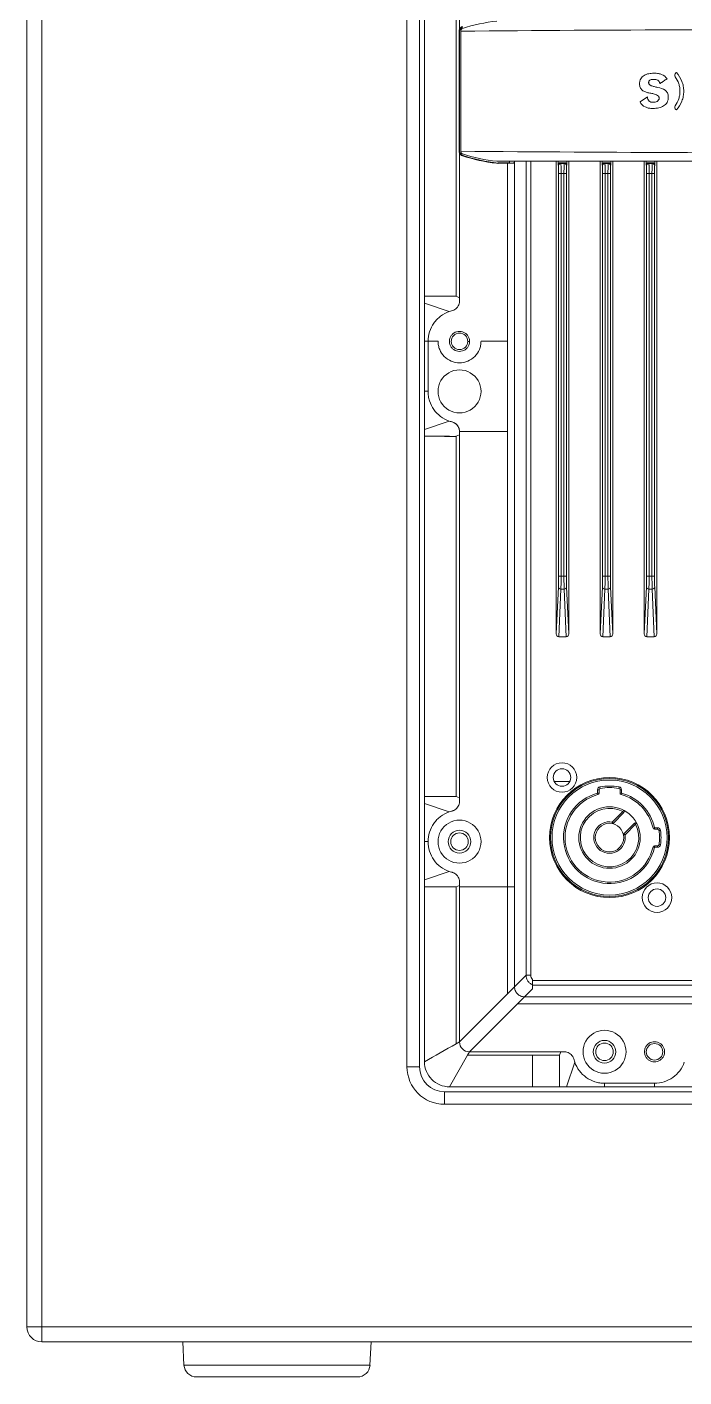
# Model space of a CAD drawing. Header units: millimetres. Extents: x 1177 to 4296, y 93 to 2298.
# Drawn here: x 2454.2 to 2585.6, y 1225.4 to 1495.3 of the extents above; entities that cross this region are included whole.
import ezdxf

# ---------------------------------------------------------------- set-up
doc = ezdxf.new("R2010")
doc.units = ezdxf.units.MM
doc.header["$LTSCALE"] = 0.1
doc.layers.get('0').update_dxf_attribs({"lineweight": 13})

msp = doc.modelspace()

# ---------------------------------------------------------------- linework, layer by layer
for p, q in [((2457.2, 1732.44), (2457.2, 1232.44)), ((2454.2, 1729.44), (2454.2, 1235.44)), ((2530.2, 1287.44), (2530.2, 1677.44)), ((2532.7, 1287.44), (2532.7, 1677.44)), ((2533.7, 1676.44), (2533.7, 1288.44)), ((2540, 1441.44), (2540, 1523.44)), ((2540.7, 1494.84), (2540.7, 1523.71)), ((2540.6, 1470.48), (2540.6, 1494.4)), ((2540.6, 1494.4), (2540.7, 1494.32)), ((2540.7, 1494.32), (2540.7, 1470.55)), ((2540.95, 1470.41), (2540.95, 1494.47)), ((2578.28, 1481.31), (2576.8, 1480.33)), ((2583.98, 1478.78), (2584.11, 1478.69)), ((2540.6, 1470.48), (2540.7, 1470.55)), ((2540.7, 1441.17), (2540.7, 1470.04)), ((2541.28, 1469.53), (2541.39, 1469.6)), ((2548.17, 1468.44), (2715.24, 1468.44)), ((2548.4, 1468.09), (2548.4, 1468.02)), ((2548.4, 1468.09), (2550.72, 1468.09)), ((2550.31, 1468.04), (2550.31, 1323.44)), ((2550.72, 1468.09), (2550.72, 1468.44)), ((2551.7, 1441.44), (2551.7, 1468.1)), ((2551.72, 1468.12), (2551.72, 1468.44)), ((2554, 1468.44), (2554, 1305.73)), ((2554.96, 1305.74), (2554.96, 1468.44)), ((2540, 1441.44), (2533.7, 1441.44)), ((2540.7, 1441.17), (2540, 1441.44)), ((2551.7, 1441.44), (2551.7, 1323.44)), ((2538.63, 1438.39), (2533.7, 1440.06)), ((2534.4, 1432.46), (2533.7, 1432.46)), ((2534.4, 1432.45), (2534.4, 1432.46)), ((2536.4, 1432.46), (2534.4, 1432.46)), ((2534.4, 1422.46), (2534.4, 1432.45)), ((2542.73, 1432.44), (2542.35, 1432.44)), ((2550.31, 1432.46), (2545, 1432.46)), ((2534.4, 1422.46), (2533.7, 1422.46)), ((2538.63, 1416.5), (2533.7, 1414.83)), ((2533.7, 1413.46), (2533.7, 1414.83)), ((2540.7, 1414.45), (2550.31, 1414.45)), ((2538.7, 1413.46), (2533.7, 1413.46)), ((2540.7, 1413.73), (2540, 1413.46)), ((2540.7, 1413.73), (2540, 1413.46)), ((2540, 1341.44), (2540, 1413.46)), ((2540.7, 1413.73), (2540.7, 1341.17)), ((2559.69, 1344.44), (2562.72, 1344.44)), ((2540, 1341.44), (2533.7, 1341.44)), ((2540.7, 1341.17), (2540, 1341.44)), ((2568.3, 1342.79), (2568.6, 1342.79)), ((2568.3, 1342.14), (2568.3, 1342.79)), ((2568.3, 1342.14), (2568.6, 1342.14)), ((2568.3, 1342.14), (2568.38, 1341.85)), ((2568.6, 1342.14), (2568.6, 1342.79)), ((2568.79, 1343.38), (2568.85, 1343.09)), ((2572.61, 1343.38), (2572.56, 1343.09)), ((2573.1, 1342.79), (2572.8, 1342.79)), ((2572.8, 1342.79), (2572.8, 1342.14)), ((2573.1, 1342.14), (2572.8, 1342.14)), ((2573.1, 1342.14), (2573.02, 1341.85)), ((2573.1, 1342.79), (2573.1, 1342.14)), ((2538.63, 1338.39), (2533.7, 1340.06)), ((2571.26, 1336.36), (2573.37, 1338.47)), ((2573.5, 1338.74), (2573.37, 1338.47)), ((2573.37, 1338.47), (2573.58, 1338.26)), ((2571.21, 1336.07), (2571.26, 1336.36)), ((2571.47, 1336.15), (2571.26, 1336.36)), ((2571.47, 1336.15), (2573.58, 1338.26)), ((2575.7, 1336.14), (2573.59, 1334.03)), ((2575.91, 1335.92), (2573.8, 1333.82)), ((2575.7, 1336.14), (2575.91, 1335.92)), ((2576.18, 1336.06), (2575.91, 1335.92)), ((2573.51, 1333.76), (2573.8, 1333.82)), ((2573.8, 1333.82), (2573.59, 1334.03)), ((2579.69, 1335.21), (2579.4, 1335.15)), ((2579.69, 1335.21), (2580.31, 1335.21)), ((2579.69, 1335.21), (2579.69, 1334.91)), ((2579.69, 1334.91), (2580.31, 1334.91)), ((2580.31, 1335.21), (2580.31, 1334.91)), ((2580.9, 1334.69), (2580.61, 1334.65)), ((2534.4, 1332.44), (2533.7, 1332.44)), ((2579.69, 1331.31), (2579.4, 1331.37)), ((2580.31, 1331.61), (2579.69, 1331.61)), ((2579.69, 1331.31), (2579.69, 1331.61)), ((2580.31, 1331.31), (2579.69, 1331.31)), ((2580.31, 1331.31), (2580.31, 1331.61)), ((2580.9, 1331.83), (2580.61, 1331.87)), ((2538.63, 1326.48), (2533.7, 1324.81)), ((2533.69, 1323.44), (2540.01, 1323.44)), ((2540.7, 1323.71), (2540, 1323.44)), ((2540.01, 1292.04), (2540.01, 1323.44)), ((2540.7, 1323.71), (2540.7, 1323.44)), ((2540.7, 1323.44), (2551.7, 1323.44)), ((2540.7, 1292.44), (2540.7, 1323.44)), ((2550.32, 1302.04), (2550.31, 1323.44)), ((2551.7, 1303.43), (2551.7, 1323.44)), ((2551.7, 1303.44), (2551.71, 1303.44)), ((2551.71, 1303.44), (2554, 1305.73)), ((2555.3, 1303.14), (2555.3, 1304.92)), ((2708.1, 1304.7), (2555.3, 1304.7)), ((2708.1, 1303.73), (2555.3, 1303.73)), ((2555.31, 1303.04), (2553.7, 1301.44)), ((2553.7, 1301.44), (2555.3, 1301.44)), ((2555.3, 1301.44), (2570.7, 1301.44)), ((2570.7, 1301.44), (2692.7, 1301.44)), ((2552.31, 1300.05), (2542.7, 1290.44)), ((2552.31, 1300.04), (2711.09, 1300.04)), ((2540, 1292.04), (2540.7, 1292.44)), ((2542.7, 1290.44), (2542.3, 1289.74)), ((2542.7, 1290.44), (2560.97, 1290.44)), ((2560.97, 1290.44), (2560.7, 1289.74)), ((2530.2, 1287.44), (2532.7, 1287.44)), ((2542.3, 1289.74), (2538.7, 1283.44)), ((2560.7, 1289.74), (2542.3, 1289.74)), ((2555.3, 1283.44), (2555.3, 1289.74)), ((2560.7, 1288.44), (2560.7, 1283.44)), ((2563.75, 1288.37), (2562.08, 1283.44)), ((2725.7, 1282.44), (2537.7, 1282.44)), ((2537.7, 1279.94), (2537.7, 1282.44)), ((2538.7, 1283.44), (2724.7, 1283.44)), ((2569.7, 1284.14), (2579.7, 1284.14)), ((2569.7, 1284.14), (2569.7, 1283.44)), ((2579.7, 1284.14), (2579.7, 1283.44)), ((2725.7, 1279.94), (2537.7, 1279.94)), ((2809.2, 1235.44), (2454.2, 1235.44)), ((2806.2, 1232.44), (2457.2, 1232.44)), ((2485.36, 1232.44), (2485.6, 1227.81)), ((2523.05, 1232.44), (2522.8, 1227.81)), ((2522.8, 1227.81), (2485.6, 1227.81)), ((2520.31, 1225.44), (2488.1, 1225.44))]:
    msp.add_line(p, q)
at = {"lineweight": 9}
for p, q in [((2560.05, 1373.97), (2560.05, 1468.44)), ((2560.42, 1467.64), (2560.42, 1468.44)), ((2560.97, 1468.02), (2560.91, 1468.14)), ((2560.91, 1468.14), (2561.69, 1468.14)), ((2560.97, 1468.02), (2561.63, 1468.02)), ((2561.69, 1468.14), (2561.63, 1468.02)), ((2562.19, 1468.44), (2562.19, 1467.64)), ((2562.55, 1468.44), (2562.55, 1373.97)), ((2568.85, 1373.97), (2568.85, 1468.44)), ((2569.22, 1467.64), (2569.22, 1468.44)), ((2569.77, 1468.02), (2569.71, 1468.14)), ((2569.71, 1468.14), (2570.49, 1468.14)), ((2569.77, 1468.02), (2570.43, 1468.02)), ((2570.49, 1468.14), (2570.43, 1468.02)), ((2570.99, 1468.44), (2570.99, 1467.64)), ((2571.35, 1468.44), (2571.35, 1373.97)), ((2577.65, 1373.97), (2577.65, 1468.44)), ((2578.02, 1467.64), (2578.02, 1468.44)), ((2578.57, 1468.02), (2578.51, 1468.14)), ((2578.51, 1468.14), (2579.29, 1468.14)), ((2578.57, 1468.02), (2579.23, 1468.02)), ((2579.29, 1468.14), (2579.23, 1468.02)), ((2579.79, 1468.44), (2579.79, 1467.64)), ((2580.15, 1468.44), (2580.15, 1373.97)), ((2560.47, 1467.52), (2560.42, 1467.64)), ((2560.51, 1385.52), (2560.51, 1466.02)), ((2560.51, 1466.02), (2562.09, 1466.02)), ((2561.01, 1385.52), (2561.01, 1466.02)), ((2561.59, 1466.02), (2561.59, 1385.52)), ((2562.09, 1466.02), (2562.09, 1385.52)), ((2562.19, 1467.64), (2562.13, 1467.52)), ((2569.27, 1467.52), (2569.22, 1467.64)), ((2569.31, 1385.52), (2569.31, 1466.02)), ((2569.31, 1466.02), (2570.89, 1466.02)), ((2569.81, 1385.52), (2569.81, 1466.02)), ((2570.39, 1466.02), (2570.39, 1385.52)), ((2570.89, 1466.02), (2570.89, 1385.52)), ((2570.99, 1467.64), (2570.93, 1467.52)), ((2578.07, 1467.52), (2578.02, 1467.64)), ((2578.11, 1385.52), (2578.11, 1466.02)), ((2578.11, 1466.02), (2579.69, 1466.02)), ((2578.61, 1385.52), (2578.61, 1466.02)), ((2579.19, 1466.02), (2579.19, 1385.52)), ((2579.69, 1466.02), (2579.69, 1385.52)), ((2579.79, 1467.64), (2579.73, 1467.52)), ((2560.51, 1385.52), (2562.09, 1385.52)), ((2569.31, 1385.52), (2570.89, 1385.52)), ((2578.11, 1385.52), (2579.69, 1385.52)), ((2560.48, 1383.35), (2560.05, 1373.97)), ((2560.98, 1382.92), (2560.55, 1373.4)), ((2560.98, 1382.92), (2561.63, 1382.92)), ((2561.63, 1382.92), (2562.06, 1373.4)), ((2562.13, 1383.35), (2562.55, 1373.97)), ((2569.28, 1383.35), (2568.85, 1373.97)), ((2569.78, 1382.92), (2569.35, 1373.4)), ((2569.78, 1382.92), (2570.43, 1382.92)), ((2570.43, 1382.92), (2570.86, 1373.4)), ((2570.93, 1383.35), (2571.35, 1373.97)), ((2578.08, 1383.35), (2577.65, 1373.97)), ((2578.58, 1382.92), (2578.15, 1373.4)), ((2578.58, 1382.92), (2579.23, 1382.92)), ((2579.23, 1382.92), (2579.66, 1373.4)), ((2579.73, 1383.35), (2580.15, 1373.97)), ((2562.06, 1373.4), (2560.55, 1373.4)), ((2570.86, 1373.4), (2569.35, 1373.4)), ((2579.66, 1373.4), (2578.15, 1373.4))]:
    msp.add_line(p, q, dxfattribs=at)
for centre, radius in [((2540.7, 1432.44), 1.65), ((2561.2, 1345.26), 2.95), ((2561.2, 1345.26), 1.75), ((2570.7, 1333.26), 12), ((2570.7, 1333.26), 11.8), ((2570.7, 1333.26), 11.5), ((2570.7, 1333.26), 6.15), ((2570.7, 1333.26), 2.85), ((2540.7, 1332.44), 2.27), ((2540.7, 1332.44), 1.75), ((2580.2, 1321.26), 2.95), ((2580.2, 1321.26), 1.75), ((2569.7, 1290.44), 2.27), ((2569.7, 1290.44), 1.75), ((2579.7, 1290.44), 1.65)]:
    msp.add_circle(centre, radius)
for centre, radius, start, end in [((2541.6, 1494.4), 1, 118.8973, 131.216), ((2541.45, 1494.49), 0.5, 108.2908, 182.1562), ((2541.71, 1494.32), 1.01, 122.0314, 132.1893), ((2541.6, 1494.4), 1, 108.5534, 118.9273), ((2541.71, 1494.32), 1, 108.4971, 122.0772), ((2551.56, 1463.9), 32.72, 95.9601, 108.2908), ((2541.7, 1494.32), 0.999, 168.9368, 179.9456), ((2541.71, 1494.32), 1.01, 156.3224, 168.9785), ((2562.9, 1518.05), 38.28, 303.4064, 303.6488), ((2541.7, 1470.55), 0.999, 180.0544, 190.9991), ((2541.6, 1470.48), 1, 228.895, 241.1234), ((2541.45, 1470.39), 0.5, 177.678, 251.7092), ((2541.71, 1470.56), 1.01, 227.9615, 237.987), ((2541.6, 1470.48), 1, 241.0942, 251.4475), ((2541.71, 1470.55), 1, 237.9424, 251.5039), ((2551.42, 1499.78), 31.9, 251.4721, 264.0581), ((2551.56, 1500.98), 32.72, 251.7092, 264.0399), ((2551.81, 1500.91), 33, 251.58, 264.0672), ((2551.4, 1499.58), 31.71, 264.061, 264.573), ((2540.7, 1422.44), 4.3, 359.9996, 179.9998), ((2540.7, 1422.44), 4.3, 179.999, 0.0003), ((2547.34, 1413.76), 6.63, 179.3716, 180.25), ((2570.7, 1333.26), 9.2, 105.1217, 347.763), ((2570.7, 1333.26), 8.9, 105.1217, 347.763), ((2568.9, 1342.79), 0.6, 100.6942, 180), ((2568.3, 1342.14), 0.3, 285.1217, 0), ((2568.9, 1342.79), 0.3, 100.6942, 180), ((2570.7, 1333.26), 10.3, 79.3058, 100.6942), ((2570.7, 1333.26), 10, 79.3058, 100.6942), ((2572.5, 1342.79), 0.3, 0, 79.3058), ((2572.5, 1342.79), 0.6, 0, 79.3058), ((2573.1, 1342.14), 0.3, 180, 254.8783), ((2570.7, 1333.26), 8.9, 12.237, 74.8783), ((2570.7, 1333.26), 9.2, 12.237, 74.8783), ((2570.7, 1333.26), 5.85, 62.9202, 27.0798), ((2573.37, 1338.47), 0.3, 315, 62.9202), ((2540.7, 1332.44), 4.3, 359.9996, 180), ((2570.7, 1333.26), 3.15, 79.8499, 10.1501), ((2571.26, 1336.36), 0.3, 259.8499, 315), ((2575.91, 1335.92), 0.3, 27.0798, 135), ((2573.8, 1333.82), 0.3, 135, 190.1501), ((2579.69, 1335.21), 0.3, 192.237, 270), ((2580.31, 1334.61), 0.6, 8.0001, 90), ((2580.31, 1334.61), 0.3, 8.0001, 90), ((2570.7, 1333.26), 10, 351.9999, 8.0001), ((2570.7, 1333.26), 10.3, 351.9999, 8.0001), ((2540.7, 1332.44), 4.3, 179.9992, 0.0003), ((2579.69, 1331.31), 0.3, 90, 167.763), ((2580.31, 1331.91), 0.3, 270, 351.9999), ((2580.31, 1331.91), 0.6, 270, 351.9999), ((2569.7, 1290.44), 4.3, 89.9996, 269.9998), ((2569.7, 1290.44), 4.3, 269.999, 90.0003), ((2542.7, 1292.44), 2, 180.008, 269.9844), ((2537.7, 1287.44), 7.5, 180, 270), ((2537.7, 1287.44), 5, 180, 270), ((2538.7, 1288.44), 5, 179.9998, 269.9999), ((2457.2, 1235.44), 3, 180, 270), ((2488.1, 1227.94), 2.5, 183, 270), ((2520.31, 1227.94), 2.5, 270, 357)]:
    msp.add_arc(centre, radius, start, end)
for centre, start, end in [((2560.97, 1467.52), 90.0475, 179.895), ((2561.63, 1467.52), 0.105, 89.9525), ((2569.77, 1467.52), 90.0475, 179.895), ((2570.43, 1467.52), 0.105, 89.9525), ((2578.57, 1467.52), 90.0475, 179.895), ((2579.23, 1467.52), 0.105, 89.9525)]:
    msp.add_arc(centre, 0.5, start, end, dxfattribs=at)
for centre, major_axis, start_param, end_param in [((2540.7, 1469.09), (31.63, 0), -1.32497, -1.262132), ((2549.7, 1468.1), (2, 0), -1.262132, -0.029578), ((2550.72, 1468.12), (1, 0), -1.570796, -0.03694)]:
    msp.add_ellipse(centre, major_axis=major_axis, ratio=0.034921, start_param=start_param, end_param=end_param)
for centre, major_axis, ratio, start_param, end_param in [((2560.92, 1467.64), (-0.224, 0.448), 0.998288, -0.462689, 1.106738), ((2561.69, 1467.64), (0.224, 0.448), 0.998288, -1.106738, 0.462689), ((2569.72, 1467.64), (-0.224, 0.448), 0.998288, -0.462689, 1.106738), ((2570.49, 1467.64), (0.224, 0.448), 0.998288, -1.106738, 0.462689), ((2578.52, 1467.64), (-0.224, 0.448), 0.998288, -0.462689, 1.106738), ((2579.29, 1467.64), (0.224, 0.448), 0.998288, -1.106738, 0.462689), ((2560.55, 1373.97), (0.026, 0.577), 0.865803, -4.660052, -3.102344), ((2562.05, 1373.97), (-0.026, 0.577), 0.865803, -3.180841, -1.623134), ((2569.35, 1373.97), (0.026, 0.577), 0.865803, -4.660052, -3.102344), ((2570.85, 1373.97), (-0.026, 0.577), 0.865803, -3.180841, -1.623134), ((2578.15, 1373.97), (0.026, 0.577), 0.865803, -4.660052, -3.102344), ((2579.65, 1373.97), (-0.026, 0.577), 0.865803, -3.180841, -1.623134)]:
    msp.add_ellipse(centre, major_axis=major_axis, ratio=ratio, start_param=start_param, end_param=end_param, dxfattribs=at)
for points in [[(2540.7, 1494.84), (2540.76, 1494.96), (2540.84, 1495.06), (2540.94, 1495.15)], [(2541.03, 1495.06), (2540.93, 1494.97), (2540.84, 1494.85), (2540.79, 1494.73)], [(2540.6, 1494.4), (2540.6, 1494.55), (2540.64, 1494.7), (2540.7, 1494.84)], [(2583.84, 1485.33), (2583.68, 1485.54), (2583.76, 1485.95), (2583.97, 1486.09)], [(2583.98, 1478.78), (2583.76, 1478.92), (2583.68, 1479.33), (2583.84, 1479.54)], [(2540.7, 1470.04), (2540.64, 1470.17), (2540.6, 1470.33), (2540.6, 1470.48)], [(2540.94, 1469.72), (2540.84, 1469.81), (2540.76, 1469.92), (2540.7, 1470.04)], [(2551.03, 1468.44), (2551.41, 1468.44), (2551.79, 1468.44), (2552.17, 1468.44)], [(2551.72, 1468.12), (2551.71, 1468.11), (2551.71, 1468.11), (2551.7, 1468.1)], [(2538.68, 1432.44), (2538.68, 1432.7), (2538.73, 1432.96), (2538.83, 1433.2)], [(2542.58, 1433.17), (2542.68, 1432.94), (2542.73, 1432.69), (2542.73, 1432.44)], [(2538.82, 1431.7), (2538.73, 1431.93), (2538.67, 1432.19), (2538.68, 1432.44)], [(2542.73, 1432.44), (2542.73, 1432.18), (2542.67, 1431.91), (2542.57, 1431.68)], [(2540.7, 1413.83), (2540.7, 1414.06), (2540.72, 1414.29), (2540.7, 1414.52)], [(2540.7, 1414.45), (2540.71, 1414.21), (2540.7, 1413.97), (2540.7, 1413.73)], [(2538.7, 1413.43), (2538.38, 1413.44), (2538.05, 1413.45), (2537.72, 1413.45)], [(2539.92, 1413.43), (2539.52, 1413.41), (2539.11, 1413.42), (2538.7, 1413.43)], [(2539.95, 1413.47), (2539.94, 1413.46), (2539.93, 1413.44), (2539.92, 1413.43)], [(2533.69, 1288.44), (2535.8, 1289.63), (2537.9, 1290.84), (2540.01, 1292.04)], [(2577.7, 1290.44), (2577.7, 1290.7), (2577.76, 1290.97), (2577.86, 1291.22)], [(2577.84, 1289.69), (2577.75, 1289.92), (2577.7, 1290.18), (2577.7, 1290.44)], [(2581.7, 1290.44), (2581.71, 1290.17), (2581.65, 1289.9), (2581.55, 1289.66)], [(2581.56, 1291.19), (2581.66, 1290.95), (2581.71, 1290.69), (2581.7, 1290.44)]]:
    msp.add_open_spline(points, degree=3)
for points, knots in [([(2722.45, 1494.45), (2707.33, 1494.57), (2677.08, 1494.75), (2631.7, 1494.84), (2586.32, 1494.75), (2556.07, 1494.57), (2540.95, 1494.45)], [0, 0, 0, 0, 0.249944, 0.5, 0.750056, 1, 1, 1, 1]), ([(2578.57, 1482.1), (2578.34, 1482.16), (2577.85, 1482.26), (2577.22, 1482.58), (2576.87, 1483.09), (2576.73, 1483.54), (2576.7, 1483.87), (2576.71, 1484.16), (2576.77, 1484.53), (2576.92, 1484.93), (2577.23, 1485.33), (2577.74, 1485.72), (2578.56, 1485.98), (2579.54, 1486.05), (2580.2, 1486.02), (2580.5, 1485.96)], [0, 0, 0, 0, 0.092377, 0.184753, 0.272239, 0.315983, 0.359726, 0.394661, 0.429597, 0.499468, 0.559414, 0.61936, 0.746298, 0.88238, 1, 1, 1, 1]), ([(2580.77, 1483.97), (2580.74, 1484.23), (2580.5, 1484.63), (2579.97, 1484.79), (2579.58, 1484.81), (2579.2, 1484.79), (2578.88, 1484.72), (2578.64, 1484.56), (2578.54, 1484.36), (2578.52, 1484.21), (2578.53, 1484.07), (2578.55, 1483.99), (2578.57, 1483.94), (2578.57, 1483.93)], [0, 0, 0, 0, 0.2414, 0.365196, 0.504634, 0.60776, 0.713343, 0.810905, 0.860967, 0.918194, 0.954641, 0.988226, 1, 1, 1, 1]), ([(2580.5, 1485.96), (2580.71, 1485.93), (2581.37, 1485.75), (2581.97, 1485.32), (2582.2, 1484.92)], [0, 0, 0, 0, 0.313026, 1, 1, 1, 1]), ([(2582.2, 1484.92), (2582.09, 1484.84), (2581.85, 1484.68), (2581.55, 1484.49), (2581.32, 1484.33), (2581.14, 1484.21), (2580.99, 1484.12), (2580.87, 1484.04), (2580.82, 1483.99), (2580.78, 1483.98), (2580.77, 1483.97)], [0, 0, 0, 0, 0.247893, 0.495781, 0.619727, 0.743676, 0.867631, 0.929611, 0.991593, 1, 1, 1, 1]), ([(2583.84, 1479.54), (2584.14, 1479.96), (2584.51, 1480.66), (2584.75, 1481.67), (2584.81, 1482.44), (2584.75, 1483.2), (2584.51, 1484.21), (2584.14, 1484.91), (2583.84, 1485.33)], [0, 0, 0, 0, 0.251975, 0.375614, 0.499976, 0.624345, 0.747992, 1, 1, 1, 1]), ([(2584.11, 1486.18), (2584.11, 1486.17), (2584.56, 1485.65), (2585.11, 1484.75), (2585.48, 1483.44), (2585.57, 1482.44), (2585.48, 1481.43), (2585.11, 1480.12), (2584.56, 1479.22), (2584.11, 1478.7), (2584.11, 1478.69)], [0, 0, 0, 0, 0.002749, 0.254117, 0.376674, 0.500019, 0.623341, 0.745888, 0.997258, 1, 1, 1, 1]), ([(2580.36, 1483.19), (2580.86, 1483.07), (2581.63, 1482.87), (2582.26, 1482.21), (2582.43, 1481.72), (2582.48, 1481.26), (2582.42, 1480.74), (2582.18, 1480.06), (2581.54, 1479.42), (2580.71, 1479.12), (2579.99, 1479.01), (2579.47, 1478.98), (2579, 1479), (2578.68, 1479.04), (2578.5, 1479.08), (2578.46, 1479.08)], [0, 0, 0, 0, 0.186795, 0.271934, 0.32003, 0.368126, 0.436238, 0.50435, 0.623443, 0.748755, 0.815233, 0.883067, 0.935416, 0.984971, 1, 1, 1, 1]), ([(2578.57, 1483.93), (2578.6, 1483.88), (2578.67, 1483.77), (2578.83, 1483.63), (2579.16, 1483.48), (2579.67, 1483.34), (2580.11, 1483.25), (2580.36, 1483.19)], [0, 0, 0, 0, 0.084444, 0.193994, 0.318936, 0.625023, 1, 1, 1, 1]), ([(2580.64, 1481.04), (2580.64, 1481.05), (2580.64, 1481.13), (2580.6, 1481.27), (2580.43, 1481.49), (2579.97, 1481.78), (2579.33, 1481.98), (2578.83, 1482.05), (2578.57, 1482.1)], [0, 0, 0, 0, 0.013953, 0.098395, 0.182838, 0.351723, 0.675861, 1, 1, 1, 1]), ([(2578.46, 1479.08), (2578.25, 1479.13), (2577.57, 1479.34), (2577.02, 1479.89), (2576.8, 1480.33)], [0, 0, 0, 0, 0.302074, 1, 1, 1, 1]), ([(2578.28, 1481.31), (2578.29, 1481.01), (2578.49, 1480.34), (2579.29, 1480.2), (2579.87, 1480.23), (2580.24, 1480.37), (2580.5, 1480.63), (2580.61, 1480.86), (2580.63, 1480.98), (2580.64, 1481.04)], [0, 0, 0, 0, 0.270052, 0.532216, 0.65438, 0.776545, 0.893368, 0.95178, 1, 1, 1, 1]), ([(2540.72, 1470.36), (2540.74, 1470.25), (2540.82, 1470.05), (2540.95, 1469.88), (2541.03, 1469.81)], [0, 0, 0, 0, 0.500415, 1, 1, 1, 1]), ([(2540.95, 1470.43), (2556.07, 1470.31), (2586.32, 1470.13), (2631.7, 1470.04), (2677.08, 1470.13), (2707.33, 1470.31), (2722.45, 1470.43)], [0, 0, 0, 0, 0.249944, 0.5, 0.750056, 1, 1, 1, 1]), ([(2538.63, 1438.39), (2538.79, 1438.45), (2539.1, 1438.52), (2539.57, 1438.66), (2539.98, 1438.93), (2540.33, 1439.29), (2540.57, 1439.72), (2540.69, 1440.19), (2540.71, 1440.68), (2540.7, 1441.01), (2540.7, 1441.17)], [0, 0, 0, 0, 0.124669, 0.249241, 0.374535, 0.499955, 0.625006, 0.750272, 0.875125, 1, 1, 1, 1]), ([(2538.63, 1438.39), (2538.02, 1438.18), (2537.16, 1437.71), (2536.18, 1436.86), (2535.35, 1435.86), (2534.61, 1434.4), (2534.4, 1433.09), (2534.4, 1432.45)], [0, 0, 0, 0, 0.249796, 0.37481, 0.499812, 0.749602, 1, 1, 1, 1]), ([(2538.83, 1433.2), (2538.91, 1433.38), (2539.12, 1433.73), (2539.71, 1434.26), (2540.72, 1434.56), (2541.72, 1434.25), (2542.3, 1433.71), (2542.51, 1433.36), (2542.58, 1433.17)], [0, 0, 0, 0, 0.125706, 0.251268, 0.499995, 0.748739, 0.874274, 1, 1, 1, 1]), ([(2536.4, 1432.46), (2536.4, 1432.18), (2536.46, 1431.61), (2536.79, 1430.53), (2537.58, 1429.34), (2539.01, 1428.38), (2540.7, 1428.04), (2542.39, 1428.38), (2543.82, 1429.34), (2544.62, 1430.53), (2544.95, 1431.61), (2545, 1432.18), (2545, 1432.46)], [0, 0, 0, 0, 0.062795, 0.125547, 0.250303, 0.375057, 0.5, 0.624943, 0.749697, 0.874453, 0.937205, 1, 1, 1, 1]), ([(2542.57, 1431.68), (2542.5, 1431.49), (2542.29, 1431.15), (2541.69, 1430.61), (2540.69, 1430.31), (2539.69, 1430.63), (2539.1, 1431.17), (2538.9, 1431.52), (2538.82, 1431.7)], [0, 0, 0, 0, 0.125708, 0.251268, 0.499997, 0.748742, 0.87427, 1, 1, 1, 1]), ([(2538.63, 1416.5), (2538.02, 1416.72), (2536.87, 1417.34), (2535.48, 1418.74), (2534.76, 1420.22), (2534.45, 1421.48), (2534.4, 1422.13), (2534.4, 1422.46)], [0, 0, 0, 0, 0.249755, 0.499058, 0.74884, 0.874362, 1, 1, 1, 1]), ([(2538.63, 1416.5), (2538.02, 1416.72), (2536.87, 1417.34), (2535.48, 1418.74), (2534.76, 1420.22), (2534.45, 1421.48), (2534.4, 1422.13), (2534.4, 1422.46)], [0, 0, 0, 0, 0.249755, 0.499058, 0.74884, 0.874362, 1, 1, 1, 1]), ([(2540.7, 1414.52), (2540.68, 1414.78), (2540.55, 1415.3), (2540.07, 1415.93), (2539.39, 1416.33), (2538.87, 1416.41), (2538.63, 1416.5)], [0, 0, 0, 0, 0.250006, 0.500219, 0.750113, 1, 1, 1, 1]), ([(2540.7, 1414.45), (2540.69, 1414.58), (2540.67, 1414.85), (2540.5, 1415.35), (2540.18, 1415.79), (2539.76, 1416.12), (2539.28, 1416.35), (2538.88, 1416.41), (2538.63, 1416.5)], [0, 0, 0, 0, 0.125228, 0.25044, 0.499569, 0.624771, 0.749867, 1, 1, 1, 1]), ([(2537.72, 1413.45), (2537.05, 1413.47), (2535.71, 1413.45), (2534.37, 1413.46), (2533.7, 1413.46)], [0, 0, 0, 0, 0.501269, 1, 1, 1, 1]), ([(2539.92, 1413.43), (2539.72, 1413.42), (2539.31, 1413.47), (2538.91, 1413.45), (2538.7, 1413.46)], [0, 0, 0, 0, 0.500005, 1, 1, 1, 1]), ([(2540, 1413.46), (2539.99, 1413.47), (2539.94, 1413.48), (2539.93, 1413.44), (2539.92, 1413.43)], [0, 0, 0, 0, 0.476389, 1, 1, 1, 1]), ([(2540, 1413.46), (2540, 1413.46), (2539.98, 1413.48), (2539.96, 1413.47), (2539.95, 1413.47)], [0, 0, 0, 0, 0.514731, 1, 1, 1, 1]), ([(2538.63, 1338.4), (2538.79, 1338.45), (2539.02, 1338.5), (2539.34, 1338.59), (2539.64, 1338.71), (2539.99, 1338.93), (2540.33, 1339.29), (2540.57, 1339.72), (2540.69, 1340.19), (2540.71, 1340.68), (2540.7, 1341.01), (2540.7, 1341.17)], [0, 0, 0, 0, 0.12465, 0.186974, 0.249351, 0.374632, 0.500034, 0.625065, 0.750316, 0.875143, 1, 1, 1, 1]), ([(2538.63, 1338.4), (2538.03, 1338.18), (2537.15, 1337.71), (2536.18, 1336.86), (2535.34, 1335.86), (2534.61, 1334.39), (2534.4, 1333.09), (2534.4, 1332.44)], [0, 0, 0, 0, 0.249797, 0.374811, 0.499821, 0.749591, 1, 1, 1, 1]), ([(2534.4, 1332.44), (2534.4, 1331.79), (2534.61, 1330.49), (2535.48, 1328.72), (2536.86, 1327.32), (2538.02, 1326.7), (2538.63, 1326.48)], [0, 0, 0, 0, 0.250599, 0.500544, 0.750085, 1, 1, 1, 1]), ([(2538.63, 1326.48), (2538.78, 1326.43), (2539.02, 1326.37), (2539.33, 1326.28), (2539.63, 1326.16), (2539.98, 1325.94), (2540.32, 1325.59), (2540.57, 1325.16), (2540.69, 1324.68), (2540.71, 1324.19), (2540.7, 1323.87), (2540.7, 1323.71)], [0, 0, 0, 0, 0.124625, 0.186952, 0.249361, 0.374625, 0.499991, 0.625059, 0.750326, 0.875138, 1, 1, 1, 1]), ([(2551.7, 1303.44), (2551.65, 1303.38), (2551.49, 1303.22), (2551.19, 1302.91), (2550.78, 1302.5), (2550.48, 1302.2), (2550.32, 1302.04)], [0, 0, 0, 0, 0.111635, 0.348028, 0.655027, 1, 1, 1, 1]), ([(2553.7, 1301.43), (2553.44, 1301.43), (2552.92, 1301.54), (2552.25, 1301.98), (2551.81, 1302.65), (2551.7, 1303.18), (2551.7, 1303.44)], [0, 0, 0, 0, 0.249983, 0.499992, 0.750006, 1, 1, 1, 1]), ([(2554, 1305.73), (2553.99, 1305.53), (2554.06, 1305.12), (2554.33, 1304.57), (2554.75, 1304.12), (2555.11, 1303.92), (2555.3, 1303.85)], [0, 0, 0, 0, 0.24915, 0.499269, 0.749774, 1, 1, 1, 1]), ([(2554.96, 1305.74), (2554.76, 1305.75), (2554.48, 1305.75), (2554.16, 1305.74), (2554.04, 1305.74), (2554, 1305.73)], [0, 0, 0, 0, 0.630264, 0.860664, 1, 1, 1, 1]), ([(2554.96, 1305.74), (2554.95, 1305.59), (2555, 1305.28), (2555.19, 1305.02), (2555.3, 1304.92)], [0, 0, 0, 0, 0.500417, 1, 1, 1, 1]), ([(2540.7, 1292.44), (2541.5, 1293.25), (2542.92, 1294.66), (2544.93, 1296.66), (2547.33, 1299.06), (2549.13, 1300.84), (2550.32, 1302.04)], [0, 0, 0, 0, 0.251904, 0.440403, 0.628147, 1, 1, 1, 1]), ([(2553.7, 1301.44), (2553.68, 1301.42), (2553.63, 1301.37), (2553.47, 1301.21), (2553.18, 1300.92), (2552.78, 1300.5), (2552.47, 1300.2), (2552.31, 1300.04)], [0, 0, 0, 0, 0.035725, 0.111179, 0.347831, 0.655773, 1, 1, 1, 1]), ([(2555.3, 1303.14), (2555.3, 1303.13), (2555.29, 1303.11), (2555.31, 1303.08), (2555.32, 1303.06), (2555.31, 1303.04), (2555.31, 1303.04)], [0, 0, 0, 0, 0.246528, 0.630764, 0.809757, 1, 1, 1, 1]), ([(2563.75, 1288.37), (2563.69, 1288.52), (2563.62, 1288.83), (2563.48, 1289.3), (2563.21, 1289.72), (2562.85, 1290.06), (2562.42, 1290.3), (2561.95, 1290.43), (2561.46, 1290.45), (2561.13, 1290.43), (2560.97, 1290.44)], [0, 0, 0, 0, 0.124681, 0.24921, 0.374508, 0.500067, 0.625099, 0.750249, 0.875181, 1, 1, 1, 1]), ([(2577.86, 1291.22), (2577.93, 1291.4), (2578.14, 1291.74), (2578.72, 1292.28), (2579.72, 1292.58), (2580.71, 1292.26), (2581.29, 1291.72), (2581.49, 1291.37), (2581.56, 1291.19)], [0, 0, 0, 0, 0.125748, 0.251355, 0.499997, 0.748655, 0.874239, 1, 1, 1, 1]), ([(2560.7, 1289.74), (2560.71, 1289.73), (2560.72, 1289.72), (2560.71, 1289.68), (2560.69, 1289.66), (2560.67, 1289.66)], [0, 0, 0, 0, 0.254602, 0.493616, 1, 1, 1, 1]), ([(2560.67, 1289.66), (2560.67, 1289.45), (2560.72, 1289.05), (2560.7, 1288.64), (2560.7, 1288.44)], [0, 0, 0, 0, 0.500012, 1, 1, 1, 1]), ([(2563.75, 1288.37), (2563.96, 1287.76), (2564.59, 1286.6), (2565.99, 1285.22), (2567.46, 1284.49), (2568.73, 1284.18), (2569.38, 1284.14), (2569.7, 1284.14)], [0, 0, 0, 0, 0.249755, 0.499058, 0.74884, 0.874362, 1, 1, 1, 1]), ([(2581.55, 1289.66), (2581.47, 1289.48), (2581.27, 1289.13), (2580.68, 1288.6), (2579.69, 1288.29), (2578.69, 1288.61), (2578.12, 1289.16), (2577.92, 1289.51), (2577.84, 1289.69)], [0, 0, 0, 0, 0.125749, 0.251354, 0.499997, 0.748656, 0.874236, 1, 1, 1, 1]), ([(2579.7, 1284.14), (2580.35, 1284.13), (2581.65, 1284.34), (2583.42, 1285.22), (2584.82, 1286.6), (2585.44, 1287.76), (2585.66, 1288.37)], [0, 0, 0, 0, 0.250598, 0.500542, 0.750082, 1, 1, 1, 1])]:
    msp.add_open_spline(points, degree=3, knots=knots)
for points, knots in [([(2561.01, 1466.02), (2561.01, 1466.27), (2561.01, 1466.63), (2561.01, 1467.09), (2561, 1467.38), (2561, 1467.63), (2560.99, 1467.82), (2560.98, 1467.94), (2560.98, 1468), (2560.97, 1468.02)], [0, 0, 0, 0, 0.370876, 0.53961, 0.688986, 0.813638, 0.909087, 0.971924, 1, 1, 1, 1]), ([(2561.63, 1468.02), (2561.63, 1468), (2561.62, 1467.94), (2561.61, 1467.82), (2561.61, 1467.63), (2561.6, 1467.38), (2561.6, 1467.09), (2561.6, 1466.63), (2561.59, 1466.27), (2561.59, 1466.02)], [0, 0, 0, 0, 0.028053, 0.090837, 0.186217, 0.310803, 0.460136, 0.62888, 1, 1, 1, 1]), ([(2569.81, 1466.02), (2569.81, 1466.27), (2569.81, 1466.63), (2569.81, 1467.09), (2569.8, 1467.38), (2569.8, 1467.63), (2569.79, 1467.82), (2569.78, 1467.94), (2569.78, 1468), (2569.77, 1468.02)], [0, 0, 0, 0, 0.370876, 0.53961, 0.688986, 0.813638, 0.909087, 0.971924, 1, 1, 1, 1]), ([(2570.43, 1468.02), (2570.43, 1468), (2570.42, 1467.94), (2570.41, 1467.82), (2570.41, 1467.63), (2570.4, 1467.38), (2570.4, 1467.09), (2570.4, 1466.63), (2570.39, 1466.27), (2570.39, 1466.02)], [0, 0, 0, 0, 0.028053, 0.090837, 0.186217, 0.310803, 0.460136, 0.62888, 1, 1, 1, 1]), ([(2578.61, 1466.02), (2578.61, 1466.27), (2578.61, 1466.63), (2578.61, 1467.09), (2578.6, 1467.38), (2578.6, 1467.63), (2578.59, 1467.82), (2578.58, 1467.94), (2578.58, 1468), (2578.57, 1468.02)], [0, 0, 0, 0, 0.370876, 0.53961, 0.688986, 0.813638, 0.909087, 0.971924, 1, 1, 1, 1]), ([(2579.23, 1468.02), (2579.23, 1468), (2579.22, 1467.94), (2579.21, 1467.82), (2579.21, 1467.63), (2579.2, 1467.38), (2579.2, 1467.09), (2579.2, 1466.63), (2579.19, 1466.27), (2579.19, 1466.02)], [0, 0, 0, 0, 0.028053, 0.090837, 0.186217, 0.310803, 0.460136, 0.62888, 1, 1, 1, 1]), ([(2560.51, 1466.02), (2560.51, 1466.21), (2560.51, 1466.48), (2560.51, 1466.82), (2560.5, 1467.04), (2560.5, 1467.23), (2560.49, 1467.37), (2560.48, 1467.46), (2560.48, 1467.51), (2560.47, 1467.52)], [0, 0, 0, 0, 0.370768, 0.539452, 0.688786, 0.813411, 0.90886, 0.971741, 1, 1, 1, 1]), ([(2562.13, 1467.52), (2562.13, 1467.51), (2562.12, 1467.46), (2562.11, 1467.37), (2562.11, 1467.23), (2562.1, 1467.04), (2562.1, 1466.82), (2562.1, 1466.48), (2562.09, 1466.21), (2562.09, 1466.02)], [0, 0, 0, 0, 0.028236, 0.091065, 0.186445, 0.311004, 0.460295, 0.628989, 1, 1, 1, 1]), ([(2569.31, 1466.02), (2569.31, 1466.21), (2569.31, 1466.48), (2569.31, 1466.82), (2569.3, 1467.04), (2569.3, 1467.23), (2569.29, 1467.37), (2569.28, 1467.46), (2569.28, 1467.51), (2569.27, 1467.52)], [0, 0, 0, 0, 0.370768, 0.539452, 0.688786, 0.813411, 0.90886, 0.971741, 1, 1, 1, 1]), ([(2570.93, 1467.52), (2570.93, 1467.51), (2570.92, 1467.46), (2570.91, 1467.37), (2570.91, 1467.23), (2570.9, 1467.04), (2570.9, 1466.82), (2570.9, 1466.48), (2570.89, 1466.21), (2570.89, 1466.02)], [0, 0, 0, 0, 0.028236, 0.091065, 0.186445, 0.311004, 0.460295, 0.628989, 1, 1, 1, 1]), ([(2578.11, 1466.02), (2578.11, 1466.21), (2578.11, 1466.48), (2578.11, 1466.82), (2578.1, 1467.04), (2578.1, 1467.23), (2578.09, 1467.37), (2578.08, 1467.46), (2578.08, 1467.51), (2578.07, 1467.52)], [0, 0, 0, 0, 0.370768, 0.539452, 0.688786, 0.813411, 0.90886, 0.971741, 1, 1, 1, 1]), ([(2579.73, 1467.52), (2579.73, 1467.51), (2579.72, 1467.46), (2579.71, 1467.37), (2579.71, 1467.23), (2579.7, 1467.04), (2579.7, 1466.82), (2579.7, 1466.48), (2579.69, 1466.21), (2579.69, 1466.02)], [0, 0, 0, 0, 0.028236, 0.091065, 0.186445, 0.311004, 0.460295, 0.628989, 1, 1, 1, 1]), ([(2560.48, 1383.35), (2560.49, 1383.66), (2560.51, 1384.38), (2560.51, 1385.1), (2560.51, 1385.52)], [0, 0, 0, 0, 0.42267, 1, 1, 1, 1]), ([(2560.98, 1382.92), (2560.99, 1383.29), (2561.01, 1384.15), (2561.01, 1385.02), (2561.01, 1385.52)], [0, 0, 0, 0, 0.422659, 1, 1, 1, 1]), ([(2561.59, 1385.52), (2561.59, 1385.02), (2561.6, 1384.15), (2561.61, 1383.29), (2561.63, 1382.92)], [0, 0, 0, 0, 0.577341, 1, 1, 1, 1]), ([(2562.09, 1385.52), (2562.09, 1385.1), (2562.1, 1384.38), (2562.11, 1383.66), (2562.13, 1383.35)], [0, 0, 0, 0, 0.57733, 1, 1, 1, 1]), ([(2569.28, 1383.35), (2569.29, 1383.66), (2569.31, 1384.38), (2569.31, 1385.1), (2569.31, 1385.52)], [0, 0, 0, 0, 0.42267, 1, 1, 1, 1]), ([(2569.78, 1382.92), (2569.79, 1383.29), (2569.81, 1384.15), (2569.81, 1385.02), (2569.81, 1385.52)], [0, 0, 0, 0, 0.422659, 1, 1, 1, 1]), ([(2570.39, 1385.52), (2570.39, 1385.02), (2570.4, 1384.15), (2570.41, 1383.29), (2570.43, 1382.92)], [0, 0, 0, 0, 0.577341, 1, 1, 1, 1]), ([(2570.89, 1385.52), (2570.89, 1385.1), (2570.9, 1384.38), (2570.91, 1383.66), (2570.93, 1383.35)], [0, 0, 0, 0, 0.57733, 1, 1, 1, 1]), ([(2578.08, 1383.35), (2578.09, 1383.66), (2578.11, 1384.38), (2578.11, 1385.1), (2578.11, 1385.52)], [0, 0, 0, 0, 0.42267, 1, 1, 1, 1]), ([(2578.58, 1382.92), (2578.59, 1383.29), (2578.61, 1384.15), (2578.61, 1385.02), (2578.61, 1385.52)], [0, 0, 0, 0, 0.422659, 1, 1, 1, 1]), ([(2579.19, 1385.52), (2579.19, 1385.02), (2579.2, 1384.15), (2579.21, 1383.29), (2579.23, 1382.92)], [0, 0, 0, 0, 0.577341, 1, 1, 1, 1]), ([(2579.69, 1385.52), (2579.69, 1385.1), (2579.7, 1384.38), (2579.71, 1383.66), (2579.73, 1383.35)], [0, 0, 0, 0, 0.57733, 1, 1, 1, 1]), ([(2560.48, 1383.35), (2560.48, 1383.3), (2560.51, 1383.18), (2560.66, 1382.99), (2560.85, 1382.92), (2560.98, 1382.92)], [0, 0, 0, 0, 0.234625, 0.4807, 1, 1, 1, 1]), ([(2561.63, 1382.92), (2561.75, 1382.92), (2561.94, 1382.99), (2562.1, 1383.18), (2562.13, 1383.3), (2562.13, 1383.35)], [0, 0, 0, 0, 0.5193, 0.765375, 1, 1, 1, 1]), ([(2569.28, 1383.35), (2569.28, 1383.3), (2569.31, 1383.18), (2569.46, 1382.99), (2569.65, 1382.92), (2569.78, 1382.92)], [0, 0, 0, 0, 0.234625, 0.4807, 1, 1, 1, 1]), ([(2570.43, 1382.92), (2570.55, 1382.92), (2570.74, 1382.99), (2570.9, 1383.18), (2570.93, 1383.3), (2570.93, 1383.35)], [0, 0, 0, 0, 0.5193, 0.765375, 1, 1, 1, 1]), ([(2578.08, 1383.35), (2578.08, 1383.3), (2578.11, 1383.18), (2578.26, 1382.99), (2578.45, 1382.92), (2578.58, 1382.92)], [0, 0, 0, 0, 0.234625, 0.4807, 1, 1, 1, 1]), ([(2579.23, 1382.92), (2579.35, 1382.92), (2579.54, 1382.99), (2579.7, 1383.18), (2579.73, 1383.3), (2579.73, 1383.35)], [0, 0, 0, 0, 0.5193, 0.765375, 1, 1, 1, 1])]:
    msp.add_open_spline(points, degree=3, knots=knots, dxfattribs=at)

doc.saveas('drawing.dxf')
